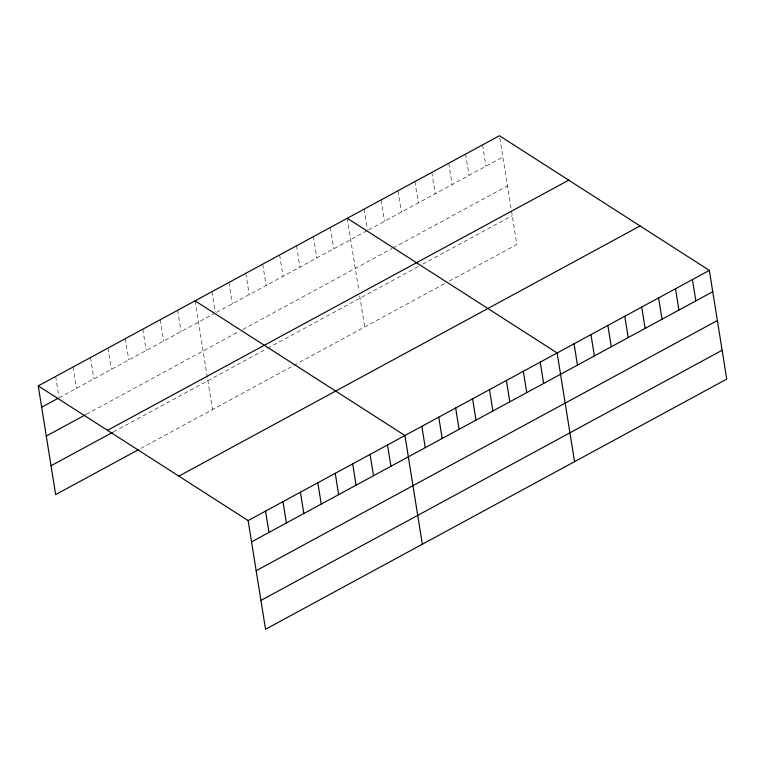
<?xml version="1.0" encoding="UTF-8"?>
<svg xmlns="http://www.w3.org/2000/svg" width="765" height="765" viewBox="0 0 765 765"><rect width="100%" height="100%" fill="white"/><g stroke="black" fill="none" stroke-linecap="round" stroke-linejoin="round"><path stroke-width="0.57" stroke-dasharray="3.83 2.87" d="M59.087 397.762L214.391 313.516M216.38 312.436L367.592 230.418M368.587 229.883L502.873 157.035M86.254 414.362L238.91 331.561M242.888 329.409L392.101 248.472M393.095 247.927L507.501 185.876M113.564 431.852L266.545 348.869M267.54 348.333L418.751 266.316M422.729 264.155L512.254 215.596M140.731 448.462L445.249 283.28M449.227 281.128L516.872 244.427L499.459 135.721M482.552 144.891L485.966 166.215M465.636 154.071L469.05 175.386M448.73 163.241L452.144 184.556M431.814 172.412L435.237 193.727M414.907 181.582L418.321 202.907M397.991 190.762L401.415 212.077M381.085 199.933L384.499 221.248M364.178 209.103L367.41 229.299M347.262 218.274L358.957 291.293M359.693 295.864L364.676 326.99M330.356 227.454L333.77 248.768M313.44 236.624L316.853 257.939M296.533 245.795L299.947 267.109M279.617 254.965L283.031 276.289M262.711 264.145L266.124 285.46M245.795 273.315L249.208 294.63M228.888 282.486L232.302 303.801M211.972 291.666L215.204 311.852M195.065 300.836L212.479 409.543M177.643 310.284L181.056 331.599M160.22 319.732L163.633 341.056M142.787 329.189L146.211 350.504M125.364 338.637L128.778 359.952M107.942 348.085L111.355 369.409M90.519 357.542L93.932 378.857M73.096 366.99L76.51 388.304M55.673 376.437L58.905 396.633"/><path stroke-width="1.15" d="M38.25 385.895L499.459 135.721L709.337 270.399L726.75 379.105L265.541 629.279L248.128 520.573L38.25 385.895L55.663 494.601L138.685 449.571M41.664 407.209L58.064 398.316M46.282 436.05L85.231 414.926M107.511 430.332L568.72 180.167M51.045 465.761L112.541 432.407M178.867 476.126L640.076 225.952M248.128 520.573L709.337 270.399M251.542 541.888L712.751 291.714M256.16 570.728L717.369 320.554M260.922 600.439L722.131 350.265M347.262 218.274L557.14 352.952L574.553 461.668M195.065 300.836L404.934 435.514L422.347 544.221M692.43 279.569L695.844 300.884M675.514 288.74L678.928 310.064M658.608 297.92L662.021 319.234M641.692 307.09L645.105 328.405M624.785 316.261L628.199 337.575M607.869 325.441L611.283 346.755M590.962 334.611L594.376 355.926M574.046 343.781L577.46 365.096M540.224 362.132L543.638 383.447M523.317 371.302L526.731 392.617M506.401 380.473L509.815 401.788M489.495 389.643L492.909 410.958M472.579 398.823L475.993 420.138M455.672 407.994L459.086 429.308M438.756 417.164L442.17 438.479M421.85 426.334L425.264 447.649M387.511 444.962L390.925 466.277M370.088 454.41L373.502 475.725M352.665 463.867L356.079 485.182M335.242 473.315L338.656 494.63M317.819 482.763L321.233 504.078M300.396 492.22L303.81 513.535M282.974 501.668L286.387 522.983M265.551 511.116L268.964 532.43"/></g></svg>
